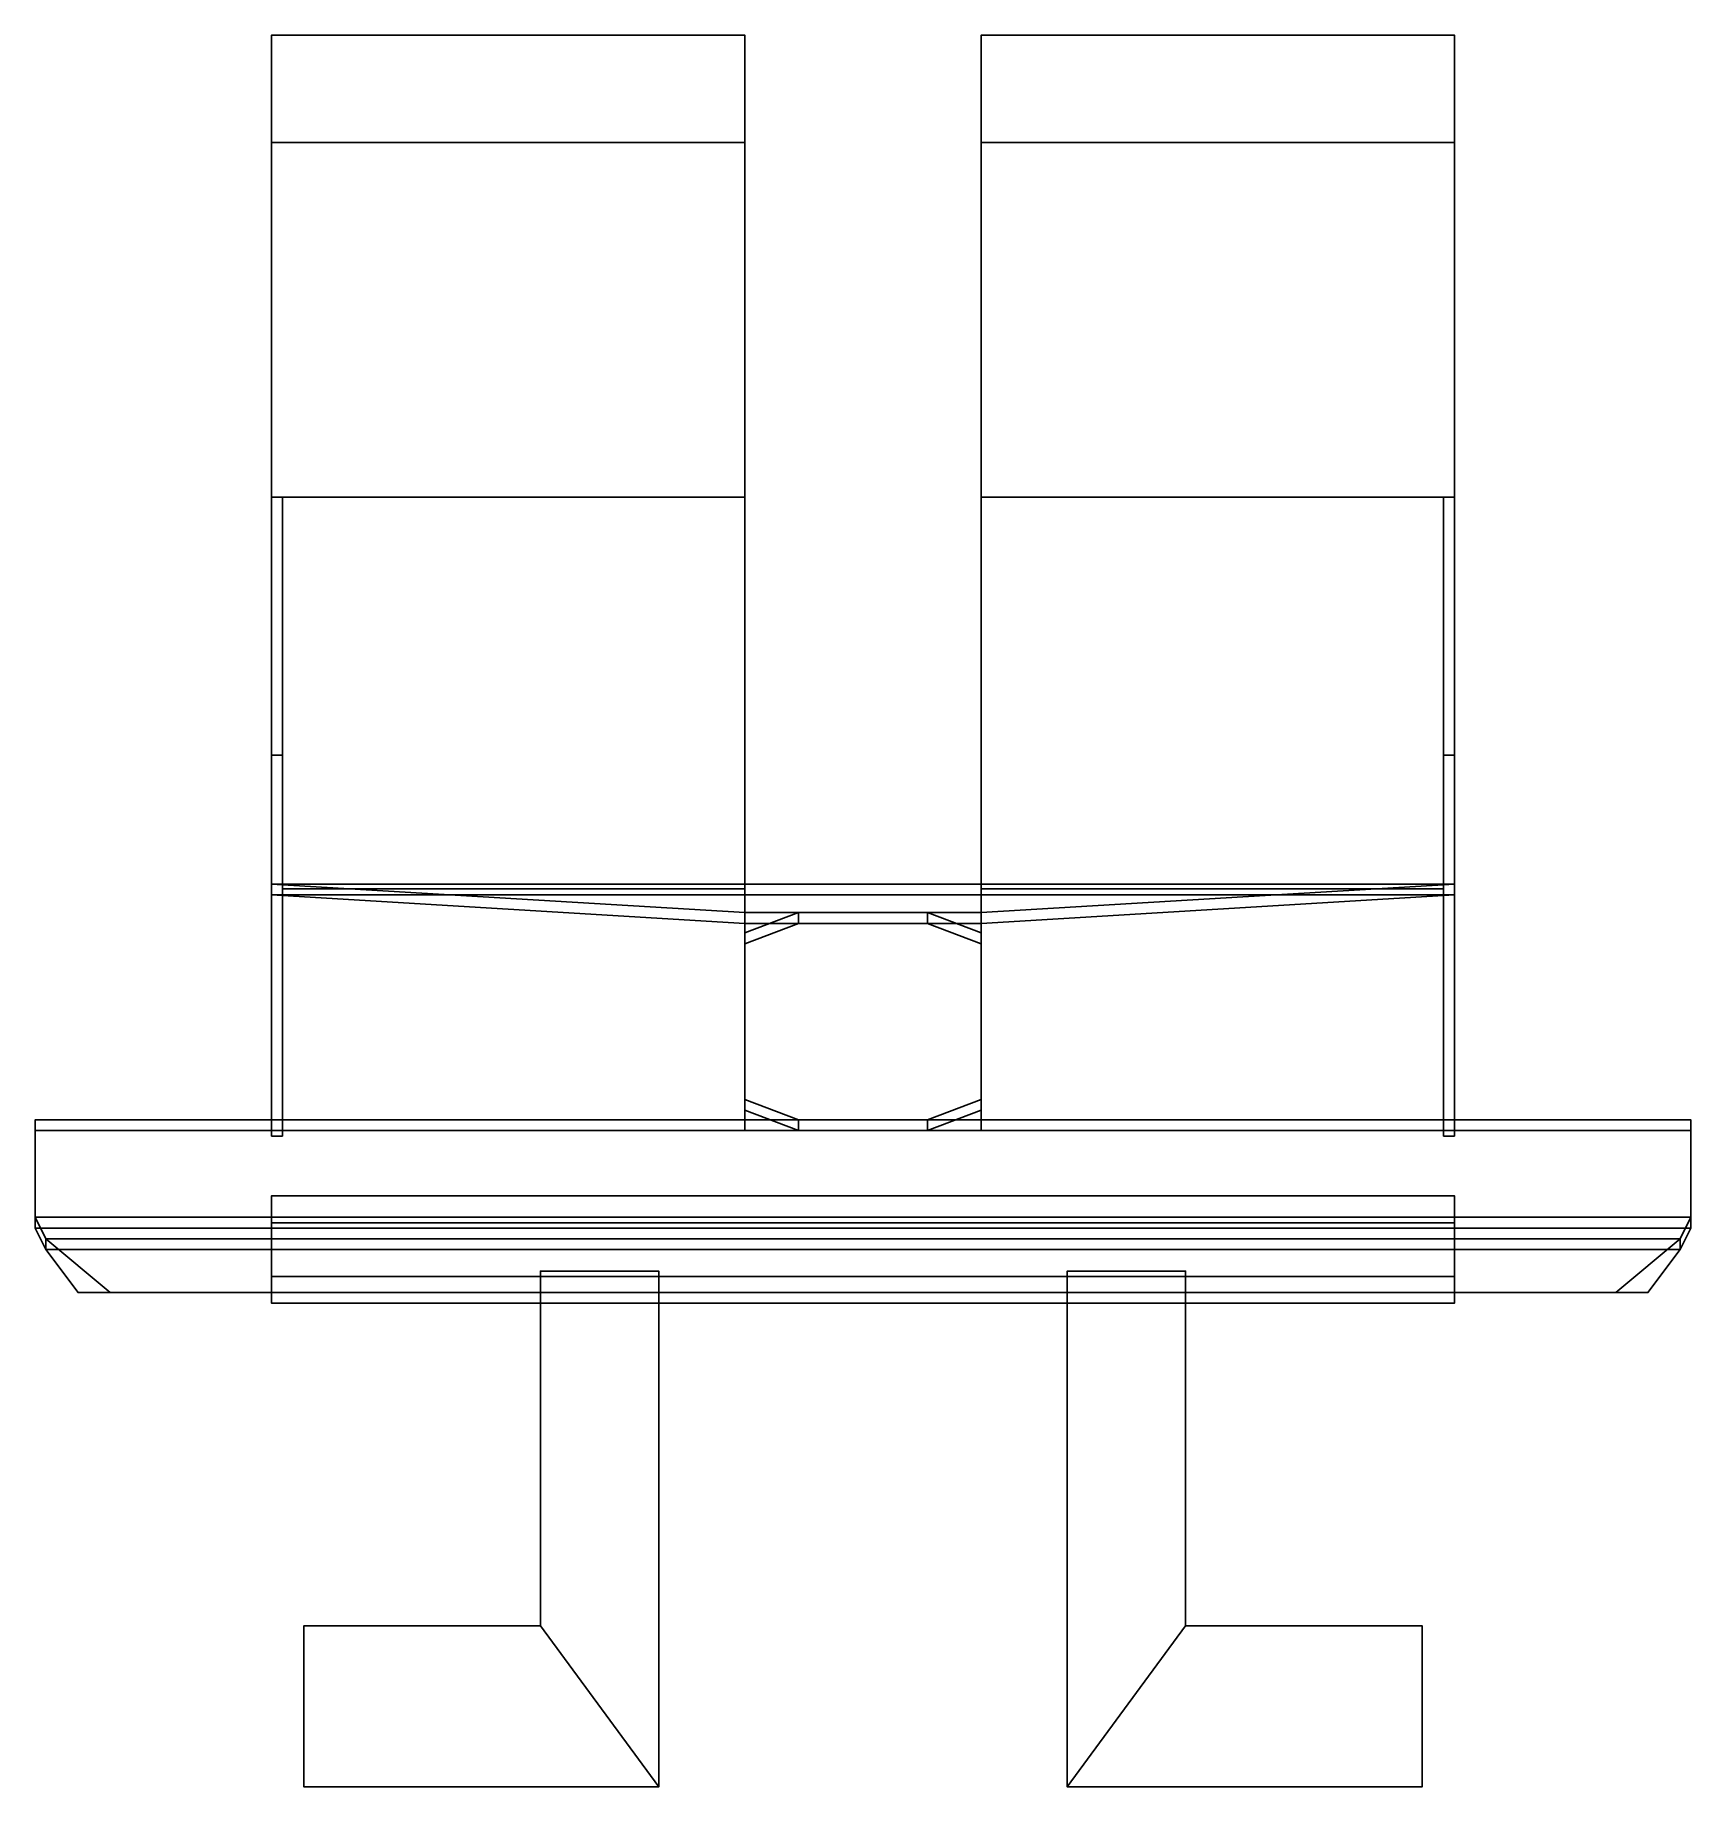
# Model space of a CAD drawing. Extents: x -0.77 to 0.77, y -0.5 to 1.13.
import ezdxf

# ---------------------------------------------------------------- set-up
doc = ezdxf.new("R2010")
doc.units = 0
doc.layers.get('0').update_dxf_attribs({"linetype": 'CONTINUOUS'})

msp = doc.modelspace()

# ---------------------------------------------------------------- linework, layer by layer
for points in [[(-0.55, 1.13, 0.77), (-0.55, 1.03, 0.75), (-0.55, 0.6954, 0.9764), (-0.55, 0.72, 1.04)], [(-0.55, 0.72, 1.04), (-0.55, 0.6954, 0.9764), (-0.55, 1.03, 0.75), (-0.55, 1.13, 0.77)], [(-0.11, 1.13, 0.77), (-0.11, 1.03, 0.75), (-0.55, 1.03, 0.75), (-0.55, 1.13, 0.77)], [(-0.55, 1.13, 0.77), (-0.55, 1.03, 0.75), (-0.11, 1.03, 0.75), (-0.11, 1.13, 0.77)], [(-0.11, 1.13, 0.77), (-0.11, 1.03, 0.75), (-0.11, 0.6954, 0.9764), (-0.11, 0.72, 1.04)], [(-0.11, 0.72, 1.04), (-0.11, 0.6954, 0.9764), (-0.11, 1.03, 0.75), (-0.11, 1.13, 0.77)], [(0.11, 1.13, 0.77), (0.11, 1.03, 0.75), (0.55, 1.03, 0.75), (0.55, 1.13, 0.77)], [(0.55, 1.13, 0.77), (0.55, 1.03, 0.75), (0.11, 1.03, 0.75), (0.11, 1.13, 0.77)], [(0.11, 1.13, 0.77), (0.11, 1.03, 0.75), (0.11, 0.6954, 0.9764), (0.11, 0.72, 1.04)], [(0.11, 0.72, 1.04), (0.11, 0.6954, 0.9764), (0.11, 1.03, 0.75), (0.11, 1.13, 0.77)], [(0.55, 0.72, 1.04), (0.55, 0.6954, 0.9764), (0.55, 1.03, 0.75), (0.55, 1.13, 0.77)], [(0.55, 1.13, 0.77), (0.55, 1.03, 0.75), (0.55, 0.6954, 0.9764), (0.55, 0.72, 1.04)], [(-0.11, 0.72, 1.04), (-0.11, 0.6954, 0.9764), (-0.11, 0.2871, 0.97), (-0.11, 0.2606, 1.04)], [(-0.11, 0.2606, 1.04), (-0.11, 0.2871, 0.97), (-0.11, 0.6954, 0.9764), (-0.11, 0.72, 1.04)], [(0.11, 0.72, 1.04), (0.11, 0.6954, 0.9764), (0.11, 0.2871, 0.97), (0.11, 0.2606, 1.04)], [(0.11, 0.2606, 1.04), (0.11, 0.2871, 0.97), (0.11, 0.6954, 0.9764), (0.11, 0.72, 1.04)], [(0.55, 0.6491, 1.04), (0.55, 0.6954, 0.9764), (0.55, 0.6954, 0.9764), (0.55, 0.72, 1.04)], [(0.55, 0.72, 1.04), (0.55, 0.6954, 0.9764), (0.55, 0.6954, 0.9764), (0.55, 0.6491, 1.04)], [(-0.55, 0.7, 0.97), (-0.55, 0.3355, 0.8419), (-0.55, 0.1056, 1.45), (-0.55, 0.46, 1.3)], [(-0.55, 0.46, 1.3), (-0.54, 0.46, 1.3), (-0.54, 0.7, 0.97), (-0.55, 0.7, 0.97)], [(-0.55, 0.7, 0.96), (-0.55, 0.34, 0.83), (-0.55, 0.3355, 0.8419), (-0.55, 0.7, 0.97)], [(-0.11, 0.7, 0.97), (-0.11, 0.7, 0.96), (-0.55, 0.7, 0.96), (-0.55, 0.7, 0.97)], [(-0.11, 0.7, 0.96), (-0.11, 0.34, 0.83), (-0.55, 0.34, 0.83), (-0.55, 0.7, 0.96)], [(-0.54, 0.46, 1.3), (-0.54, 0.1056, 1.45), (-0.54, 0.3355, 0.8419), (-0.54, 0.7, 0.97)], [(-0.54, 0.7, 0.97), (-0.54, 0.3355, 0.8419), (-0.11, 0.3355, 0.8419), (-0.11, 0.7, 0.97)], [(-0.11, 0.7, 0.97), (-0.11, 0.3355, 0.8419), (-0.11, 0.34, 0.83), (-0.11, 0.7, 0.96)], [(0.11, 0.7, 0.96), (0.11, 0.34, 0.83), (0.11, 0.3355, 0.8419), (0.11, 0.7, 0.97)], [(0.55, 0.7, 0.97), (0.55, 0.7, 0.96), (0.11, 0.7, 0.96), (0.11, 0.7, 0.97)], [(0.55, 0.7, 0.96), (0.55, 0.34, 0.83), (0.11, 0.34, 0.83), (0.11, 0.7, 0.96)], [(0.11, 0.7, 0.97), (0.11, 0.3355, 0.8419), (0.54, 0.3355, 0.8419), (0.54, 0.7, 0.97)], [(0.54, 0.7, 0.97), (0.54, 0.3355, 0.8419), (0.54, 0.1056, 1.45), (0.54, 0.46, 1.3)], [(0.54, 0.46, 1.3), (0.55, 0.46, 1.3), (0.55, 0.7, 0.97), (0.54, 0.7, 0.97)], [(0.55, 0.3355, 0.8419), (0.55, 0.34, 0.83), (0.55, 0.7, 0.96), (0.55, 0.7, 0.97)], [(0.55, 0.46, 1.3), (0.55, 0.1056, 1.45), (0.55, 0.3355, 0.8419), (0.55, 0.7, 0.97)], [(-0.55, 0.1056, 1.45), (-0.54, 0.1056, 1.45), (-0.54, 0.46, 1.3), (-0.55, 0.46, 1.3)], [(0.54, 0.1056, 1.45), (0.55, 0.1056, 1.45), (0.55, 0.46, 1.3), (0.54, 0.46, 1.3)], [(-0.55, 0.34, 0.83), (-0.55, 0.33, 0.83), (-0.55, 0.1107, 1.41), (-0.55, 0.1207, 1.41)], [(-0.11, 0.1207, 1.41), (-0.11, 0.3135, 0.9), (-0.55, 0.34, 0.83), (-0.55, 0.1207, 1.41)], [(0.11, 0.3135, 0.9), (0.55, 0.34, 0.83), (-0.55, 0.34, 0.83), (-0.11, 0.3135, 0.9)], [(0.55, 0.34, 0.83), (0.55, 0.33, 0.83), (-0.55, 0.33, 0.83), (-0.55, 0.34, 0.83)], [(-0.55, 0.1107, 1.41), (-0.55, 0.33, 0.83), (-0.11, 0.3035, 0.9), (-0.11, 0.1107, 1.41)], [(-0.11, 0.3035, 0.9), (-0.55, 0.33, 0.83), (0.55, 0.33, 0.83), (0.11, 0.3035, 0.9)], [(0.55, 0.1207, 1.41), (0.55, 0.34, 0.83), (0.11, 0.3135, 0.9), (0.11, 0.1207, 1.41)], [(0.11, 0.1107, 1.41), (0.11, 0.3035, 0.9), (0.55, 0.33, 0.83), (0.55, 0.1107, 1.41)], [(0.55, 0.1107, 1.41), (0.55, 0.33, 0.83), (0.55, 0.34, 0.83), (0.55, 0.1207, 1.41)], [(-0.11, 0.2946, 0.95), (-0.06, 0.3135, 0.9), (-0.06, 0.3135, 0.9), (-0.11, 0.3135, 0.9)], [(-0.11, 0.2846, 0.95), (-0.06, 0.3035, 0.9), (-0.06, 0.3135, 0.9), (-0.11, 0.2946, 0.95)], [(-0.06, 0.3135, 0.9), (-0.06, 0.3035, 0.9), (0.06, 0.3035, 0.9), (0.06, 0.3135, 0.9)], [(0.06, 0.3035, 0.9), (0.11, 0.2846, 0.95), (0.11, 0.2946, 0.95), (0.06, 0.3135, 0.9)], [(0.06, 0.3135, 0.9), (0.11, 0.2946, 0.95), (0.11, 0.2946, 0.95), (0.11, 0.3135, 0.9)], [(-0.11, 0.3035, 0.9), (-0.06, 0.3035, 0.9), (-0.06, 0.3035, 0.9), (-0.11, 0.2846, 0.95)], [(-0.11, 0.1296, 1.36), (-0.11, 0.2846, 0.95), (-0.11, 0.2946, 0.95), (-0.11, 0.1396, 1.36)], [(0.11, 0.3035, 0.9), (0.11, 0.2846, 0.95), (0.11, 0.2846, 0.95), (0.06, 0.3035, 0.9)], [(0.11, 0.2946, 0.95), (0.11, 0.2846, 0.95), (0.11, 0.1296, 1.36), (0.11, 0.1396, 1.36)], [(-0.06, 0.1207, 1.41), (-0.11, 0.1396, 1.36), (-0.11, 0.1396, 1.36), (-0.11, 0.1207, 1.41)], [(-0.06, 0.1107, 1.41), (-0.11, 0.1296, 1.36), (-0.11, 0.1396, 1.36), (-0.06, 0.1207, 1.41)], [(0.11, 0.1396, 1.36), (0.06, 0.1207, 1.41), (0.06, 0.1207, 1.41), (0.11, 0.1207, 1.41)], [(0.11, 0.1296, 1.36), (0.06, 0.1107, 1.41), (0.06, 0.1207, 1.41), (0.11, 0.1396, 1.36)], [(-0.77, 0.1207, 1.41), (-0.77, 0.1107, 1.41), (-0.77, 0.02, 1.65), (-0.77, 0.03, 1.65)], [(0.77, 0.03, 1.65), (0.77, 0.1207, 1.41), (-0.77, 0.1207, 1.41), (-0.77, 0.03, 1.65)], [(-0.55, 0.1207, 1.41), (-0.55, 0.1107, 1.41), (-0.77, 0.1107, 1.41), (-0.77, 0.1207, 1.41)], [(-0.11, 0.1107, 1.41), (-0.11, 0.1296, 1.36), (-0.11, 0.1296, 1.36), (-0.06, 0.1107, 1.41)], [(0.06, 0.1207, 1.41), (0.06, 0.1107, 1.41), (-0.06, 0.1107, 1.41), (-0.06, 0.1207, 1.41)], [(0.11, 0.1107, 1.41), (0.06, 0.1107, 1.41), (0.06, 0.1107, 1.41), (0.11, 0.1296, 1.36)], [(0.77, 0.1207, 1.41), (0.77, 0.1107, 1.41), (0.55, 0.1107, 1.41), (0.55, 0.1207, 1.41)], [(0.77, 0.02, 1.65), (0.77, 0.1107, 1.41), (0.77, 0.1207, 1.41), (0.77, 0.03, 1.65)], [(-0.77, 0.02, 1.65), (-0.77, 0.1107, 1.41), (0.77, 0.1107, 1.41), (0.77, 0.02, 1.65)], [(0.55, 0.025, 0.7033), (0.55, 0.05, 0.66), (-0.55, 0.05, 0.66), (-0.55, 0.025, 0.7033)], [(0.55, 0.05, 0.66), (0.55, 0.025, 0.6167), (-0.55, 0.025, 0.6167), (-0.55, 0.05, 0.66)], [(0.76, 0.01, 1.68), (0.77, 0.03, 1.65), (-0.77, 0.03, 1.65), (-0.76, 0.01, 1.68)], [(-0.77, 0.03, 1.65), (-0.77, 0.02, 1.65), (-0.76, 0, 1.68), (-0.76, 0.01, 1.68)], [(-0.76, 0, 1.68), (-0.77, 0.02, 1.65), (0.77, 0.02, 1.65), (0.76, 0, 1.68)], [(0.55, -0.025, 0.7033), (0.55, 0.025, 0.7033), (-0.55, 0.025, 0.7033), (-0.55, -0.025, 0.7033)], [(0.55, 0.025, 0.6167), (0.55, -0.025, 0.6167), (-0.55, -0.025, 0.6167), (-0.55, 0.025, 0.6167)], [(0.76, 0, 1.68), (0.77, 0.02, 1.65), (0.77, 0.03, 1.65), (0.76, 0.01, 1.68)], [(-0.76, 0.01, 1.68), (-0.76, 0, 1.68), (-0.73, -0.04, 1.71), (-0.7, -0.04, 1.72)], [(0.7, -0.04, 1.72), (0.76, 0.01, 1.68), (-0.76, 0.01, 1.68), (-0.7, -0.04, 1.72)], [(-0.73, -0.04, 1.71), (-0.76, 0, 1.68), (0.76, 0, 1.68), (0.73, -0.04, 1.71)], [(0.73, -0.04, 1.71), (0.76, 0, 1.68), (0.76, 0.01, 1.68), (0.7, -0.04, 1.72)], [(0.55, -0.05, 0.66), (0.55, -0.025, 0.7033), (-0.55, -0.025, 0.7033), (-0.55, -0.05, 0.66)], [(0.55, -0.025, 0.6167), (0.55, -0.05, 0.66), (-0.55, -0.05, 0.66), (-0.55, -0.025, 0.6167)], [(-0.19, -0.02, 0.65), (-0.19, -0.02, 0.56), (-0.3, -0.02, 0.56), (-0.3, -0.02, 0.65)], [(-0.19, -0.02, 0.56), (-0.19, -0.5, 0.56), (-0.3, -0.35, 0.56), (-0.3, -0.02, 0.56)], [(-0.3, -0.02, 0.65), (-0.3, -0.35, 0.65), (-0.19, -0.5, 0.65), (-0.19, -0.02, 0.65)], [(-0.3, -0.02, 0.56), (-0.3, -0.35, 0.56), (-0.3, -0.35, 0.65), (-0.3, -0.02, 0.65)], [(-0.19, -0.5, 0.65), (-0.19, -0.5, 0.56), (-0.19, -0.02, 0.56), (-0.19, -0.02, 0.65)], [(0.19, -0.02, 0.56), (0.19, -0.02, 0.65), (0.3, -0.02, 0.65), (0.3, -0.02, 0.56)], [(0.19, -0.5, 0.56), (0.19, -0.5, 0.65), (0.19, -0.02, 0.65), (0.19, -0.02, 0.56)], [(0.19, -0.02, 0.65), (0.19, -0.5, 0.65), (0.3, -0.35, 0.65), (0.3, -0.02, 0.65)], [(0.3, -0.02, 0.56), (0.3, -0.35, 0.56), (0.19, -0.5, 0.56), (0.19, -0.02, 0.56)], [(0.3, -0.02, 0.65), (0.3, -0.35, 0.65), (0.3, -0.35, 0.56), (0.3, -0.02, 0.56)], [(-0.7, -0.04, 1.72), (-0.73, -0.04, 1.71), (0.73, -0.04, 1.71), (0.7, -0.04, 1.72)], [(-0.52, -0.35, 0.56), (-0.52, -0.5, 0.56), (-0.52, -0.5, 0.65), (-0.52, -0.35, 0.65)], [(-0.3, -0.35, 0.65), (-0.3, -0.35, 0.56), (-0.52, -0.35, 0.56), (-0.52, -0.35, 0.65)], [(-0.3, -0.35, 0.56), (-0.19, -0.5, 0.56), (-0.52, -0.5, 0.56), (-0.52, -0.35, 0.56)], [(-0.52, -0.35, 0.65), (-0.52, -0.5, 0.65), (-0.19, -0.5, 0.65), (-0.3, -0.35, 0.65)], [(0.3, -0.35, 0.65), (0.19, -0.5, 0.65), (0.52, -0.5, 0.65), (0.52, -0.35, 0.65)], [(0.52, -0.35, 0.56), (0.52, -0.5, 0.56), (0.19, -0.5, 0.56), (0.3, -0.35, 0.56)], [(0.3, -0.35, 0.56), (0.3, -0.35, 0.65), (0.52, -0.35, 0.65), (0.52, -0.35, 0.56)], [(0.52, -0.35, 0.65), (0.52, -0.5, 0.65), (0.52, -0.5, 0.56), (0.52, -0.35, 0.56)], [(-0.52, -0.5, 0.65), (-0.52, -0.5, 0.56), (-0.19, -0.5, 0.56), (-0.19, -0.5, 0.65)], [(0.52, -0.5, 0.56), (0.52, -0.5, 0.65), (0.19, -0.5, 0.65), (0.19, -0.5, 0.56)]]:
    msp.add_3dface(points)

doc.saveas('drawing.dxf')
